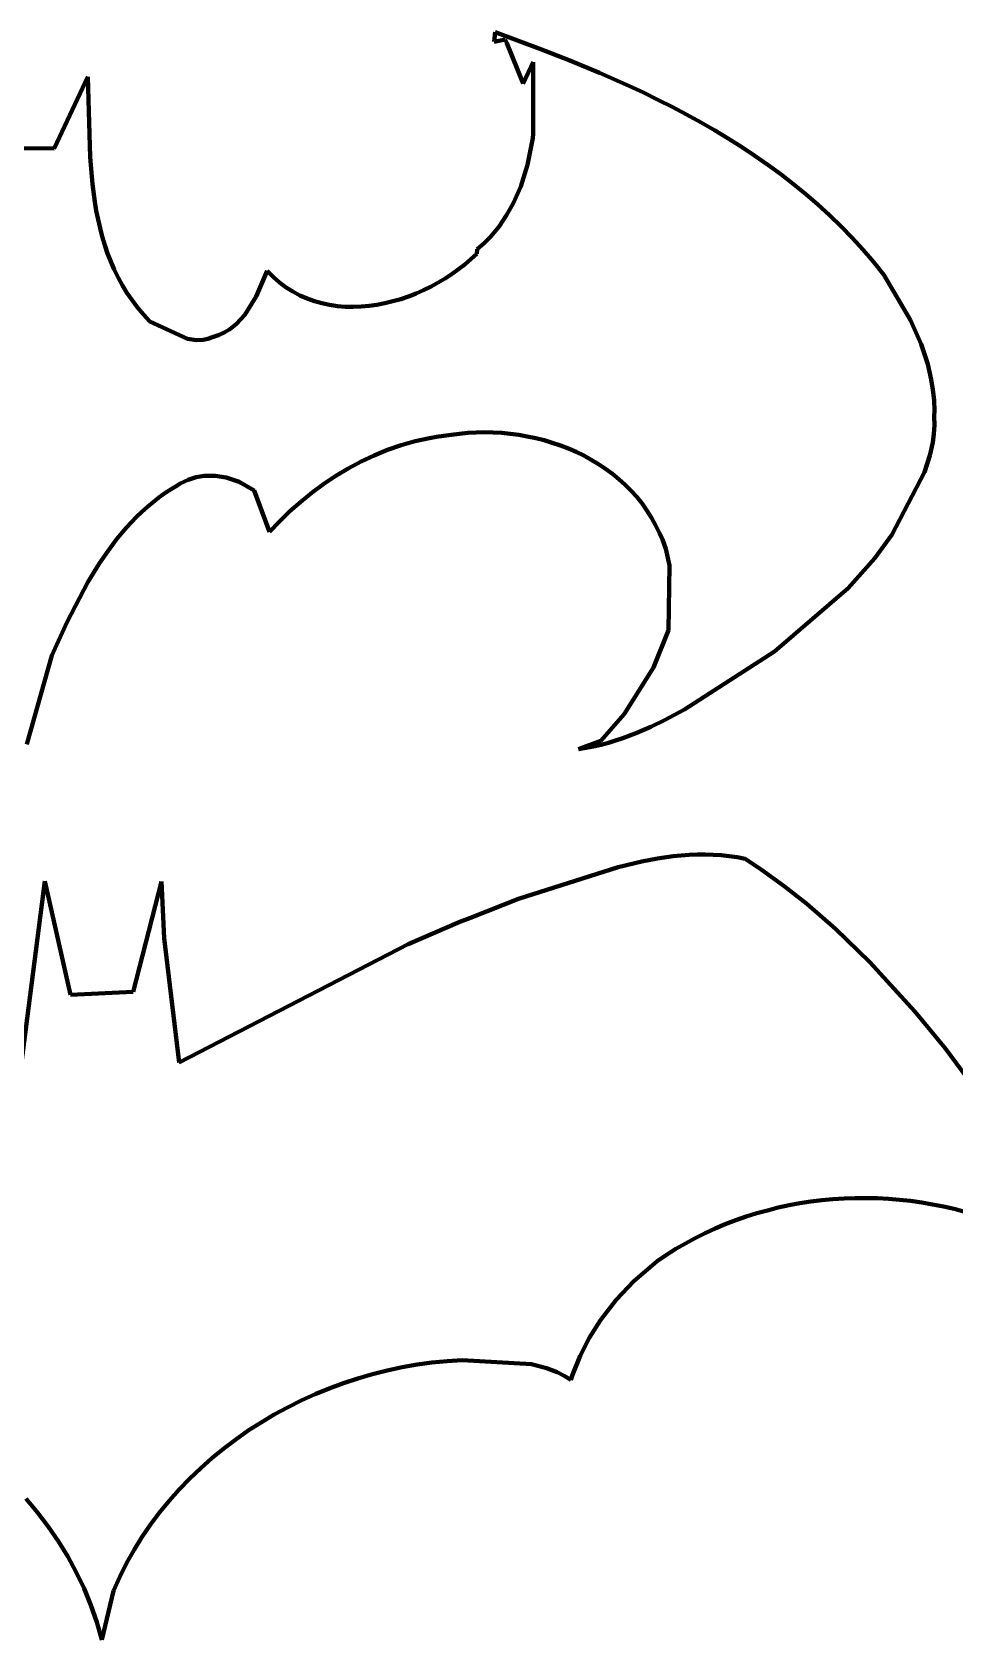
# Model space of a CAD drawing. Header units: millimetres. Extents: x 0 to 8.6, y 0 to 11.1.
# Drawn here: x 4.454 to 5.775, y 1.679 to 3.98 of the extents above; entities that cross this region are included whole.
import ezdxf

# ---------------------------------------------------------------- set-up
doc = ezdxf.new("R2010")
doc.units = ezdxf.units.MM
doc.layers.add('color#010101ff', color=7, linetype='CONTINUOUS', lineweight=100)
doc.layers.add('color#ffffffff', color=7, linetype='CONTINUOUS', lineweight=100)

msp = doc.modelspace()

# ---------------------------------------------------------------- linework, layer by layer
at = {"layer": 'color#010101ff'}
for p, q in [((5.1157, 3.9657), (5.117, 3.9798)), ((5.1316, 3.9693), (5.1157, 3.9657)), ((5.117, 3.9798), (5.1812, 3.9561)), ((5.1338, 3.964), (5.1316, 3.9693)), ((5.1574, 3.9063), (5.1338, 3.964)), ((5.1715, 3.9367), (5.1574, 3.9063)), ((5.1716, 3.8341), (5.1715, 3.9367)), ((5.1812, 3.9561), (5.2239, 3.9393)), ((5.2239, 3.9393), (5.2664, 3.9216)), ((4.486, 3.8133), (4.5341, 3.9159)), ((4.5341, 3.9159), (4.5374, 3.8009)), ((5.2664, 3.9216), (5.3085, 3.903)), ((5.3085, 3.903), (5.3293, 3.8932)), ((5.3293, 3.8932), (5.35, 3.8831)), ((5.35, 3.8831), (5.3705, 3.8727)), ((5.3705, 3.8727), (5.3909, 3.862)), ((5.3909, 3.862), (5.411, 3.8509)), ((5.411, 3.8509), (5.4309, 3.8395)), ((5.1636, 3.7898), (5.1709, 3.8278)), ((5.1709, 3.8278), (5.1716, 3.8341)), ((5.4309, 3.8395), (5.4505, 3.8277)), ((5.4505, 3.8277), (5.4698, 3.8155)), ((4.3889, 3.8138), (4.486, 3.8133)), ((4.5374, 3.8009), (4.5406, 3.7623)), ((5.4698, 3.8155), (5.4889, 3.8029)), ((5.4889, 3.8029), (5.5076, 3.7898)), ((5.1537, 3.7586), (5.1636, 3.7898)), ((5.5076, 3.7898), (5.526, 3.7763)), ((5.526, 3.7763), (5.544, 3.7624)), ((4.5406, 3.7623), (4.544, 3.7368)), ((5.1431, 3.7347), (5.1537, 3.7586)), ((5.544, 3.7624), (5.5617, 3.748)), ((4.544, 3.7368), (4.5462, 3.7242)), ((5.1336, 3.7177), (5.1431, 3.7347)), ((5.5617, 3.748), (5.579, 3.7331)), ((5.579, 3.7331), (5.5959, 3.7177)), ((4.5462, 3.7242), (4.5487, 3.7117)), ((4.5487, 3.7117), (4.5515, 3.6993)), ((5.1227, 3.7017), (5.1336, 3.7177)), ((5.5959, 3.7177), (5.6123, 3.7018)), ((4.5515, 3.6993), (4.5547, 3.6871)), ((4.5547, 3.6871), (4.5583, 3.675)), ((5.1013, 3.6777), (5.1103, 3.6869)), ((5.1103, 3.6869), (5.1227, 3.7017)), ((5.6123, 3.7018), (5.6283, 3.6853)), ((5.6283, 3.6853), (5.6438, 3.6683)), ((4.5583, 3.675), (4.5624, 3.6631)), ((4.5624, 3.6631), (4.5669, 3.6513)), ((5.0825, 3.6547), (5.0907, 3.6623)), ((5.0907, 3.6623), (5.0915, 3.6693)), ((5.0915, 3.6693), (5.1013, 3.6777)), ((5.6438, 3.6683), (5.6588, 3.6508)), ((4.5669, 3.6513), (4.5719, 3.6398)), ((4.5719, 3.6398), (4.5775, 3.6284)), ((4.775, 3.6016), (4.7909, 3.638)), ((4.7909, 3.638), (4.7995, 3.6293)), ((5.0554, 3.6336), (5.0648, 3.6403)), ((5.0648, 3.6403), (5.0739, 3.6473)), ((5.0739, 3.6473), (5.0825, 3.6547)), ((5.6588, 3.6508), (5.6733, 3.6326)), ((4.5775, 3.6284), (4.5835, 3.6173)), ((4.5835, 3.6173), (4.5901, 3.6065)), ((4.7995, 3.6293), (4.8085, 3.6214)), ((4.8085, 3.6214), (4.8179, 3.6144)), ((4.8179, 3.6144), (4.8276, 3.6083)), ((5.0148, 3.6105), (5.0254, 3.6157)), ((5.0254, 3.6157), (5.0357, 3.6213)), ((5.0357, 3.6213), (5.0457, 3.6272)), ((5.0457, 3.6272), (5.0554, 3.6336)), ((5.6733, 3.6326), (5.7115, 3.5677)), ((4.5901, 3.6065), (4.5974, 3.5959)), ((4.5974, 3.5959), (4.6052, 3.5855)), ((4.7586, 3.5752), (4.775, 3.6016)), ((4.8276, 3.6083), (4.8376, 3.6029)), ((4.8376, 3.6029), (4.8479, 3.5984)), ((4.8479, 3.5984), (4.8584, 3.5946)), ((4.8584, 3.5946), (4.8692, 3.5916)), ((4.8692, 3.5916), (4.8802, 3.5893)), ((4.948, 3.5896), (4.9594, 3.5918)), ((4.9594, 3.5918), (4.9707, 3.5945)), ((4.9707, 3.5945), (4.982, 3.5978)), ((4.982, 3.5978), (4.9931, 3.6015)), ((4.9931, 3.6015), (5.004, 3.6058)), ((5.004, 3.6058), (5.0148, 3.6105)), ((4.6052, 3.5855), (4.6137, 3.5755)), ((4.6137, 3.5755), (4.6228, 3.5658)), ((4.7468, 3.5623), (4.7586, 3.5752)), ((4.8802, 3.5893), (4.8913, 3.5877)), ((4.8913, 3.5877), (4.9025, 3.5868)), ((4.9025, 3.5868), (4.9138, 3.5865)), ((4.9138, 3.5865), (4.9252, 3.5869)), ((4.9252, 3.5869), (4.9366, 3.588)), ((4.9366, 3.588), (4.948, 3.5896)), ((5.7115, 3.5677), (5.7268, 3.5332)), ((4.6228, 3.5658), (4.6767, 3.5407)), ((4.7124, 3.543), (4.7211, 3.5459)), ((4.7211, 3.5459), (4.7292, 3.5497)), ((4.7292, 3.5497), (4.7367, 3.5542)), ((4.7367, 3.5542), (4.7468, 3.5623)), ((4.6767, 3.5407), (4.6895, 3.5389)), ((4.6895, 3.5389), (4.6992, 3.5394)), ((4.6992, 3.5394), (4.7058, 3.5408)), ((4.7058, 3.5408), (4.7124, 3.543)), ((5.7268, 3.5332), (5.7363, 3.5047)), ((5.7363, 3.5047), (5.7415, 3.4828)), ((5.7415, 3.4828), (5.7439, 3.468)), ((5.7439, 3.468), (5.7454, 3.453)), ((5.7454, 3.453), (5.7459, 3.4379)), ((5.7459, 3.4379), (5.7458, 3.4302)), ((5.7458, 3.4302), (5.746, 3.4173)), ((5.0779, 3.4061), (5.0659, 3.4049)), ((5.09, 3.4068), (5.0779, 3.4061)), ((5.1022, 3.407), (5.09, 3.4068)), ((5.1144, 3.4067), (5.1022, 3.407)), ((5.1266, 3.406), (5.1144, 3.4067)), ((5.1388, 3.4049), (5.1266, 3.406)), ((5.746, 3.4173), (5.7452, 3.4046)), ((4.9828, 3.3886), (4.9632, 3.3818)), ((5.0027, 3.3943), (4.9828, 3.3886)), ((5.023, 3.3988), (5.0027, 3.3943)), ((5.0333, 3.4006), (5.023, 3.3988)), ((5.0436, 3.4021), (5.0333, 3.4006)), ((5.0541, 3.4033), (5.0436, 3.4021)), ((5.0659, 3.4049), (5.0541, 3.4033)), ((5.151, 3.4032), (5.1388, 3.4049)), ((5.1631, 3.4012), (5.151, 3.4032)), ((5.1752, 3.3986), (5.1631, 3.4012)), ((5.1871, 3.3956), (5.1752, 3.3986)), ((5.1989, 3.3921), (5.1871, 3.3956)), ((5.2105, 3.3882), (5.1989, 3.3921)), ((5.2219, 3.3838), (5.2105, 3.3882)), ((5.2331, 3.3789), (5.2219, 3.3838)), ((5.7436, 3.3922), (5.7395, 3.3738)), ((5.7452, 3.4046), (5.7436, 3.3922)), ((4.9252, 3.3651), (4.9069, 3.3554)), ((4.944, 3.374), (4.9252, 3.3651)), ((4.9632, 3.3818), (4.944, 3.374)), ((5.2441, 3.3736), (5.2331, 3.3789)), ((5.2548, 3.3678), (5.2441, 3.3736)), ((5.2652, 3.3615), (5.2548, 3.3678)), ((5.2753, 3.3548), (5.2652, 3.3615)), ((5.7395, 3.3738), (5.7316, 3.3499)), ((4.6775, 3.3391), (4.6664, 3.3336)), ((4.689, 3.3428), (4.6775, 3.3391)), ((4.7006, 3.3448), (4.689, 3.3428)), ((4.7163, 3.3449), (4.7006, 3.3448)), ((4.7319, 3.3424), (4.7163, 3.3449)), ((4.7509, 3.3359), (4.7319, 3.3424)), ((4.8891, 3.3447), (4.8718, 3.3331)), ((4.9069, 3.3554), (4.8891, 3.3447)), ((5.285, 3.3477), (5.2753, 3.3548)), ((5.2943, 3.34), (5.285, 3.3477)), ((5.3032, 3.332), (5.2943, 3.34)), ((5.7316, 3.3499), (5.6848, 3.26)), ((4.6445, 3.3198), (4.6359, 3.3136)), ((4.6535, 3.3257), (4.6445, 3.3198)), ((4.6628, 3.3313), (4.6535, 3.3257)), ((4.6664, 3.3336), (4.6628, 3.3313)), ((4.772, 3.3237), (4.7509, 3.3359)), ((4.7941, 3.2643), (4.772, 3.3237)), ((4.8551, 3.3208), (4.8389, 3.3077)), ((4.8718, 3.3331), (4.8551, 3.3208)), ((5.3118, 3.3234), (5.3032, 3.332)), ((5.3198, 3.3144), (5.3118, 3.3234)), ((5.3274, 3.305), (5.3198, 3.3144)), ((4.6115, 3.2932), (4.6039, 3.2859)), ((4.6193, 3.3003), (4.6115, 3.2932)), ((4.6275, 3.3071), (4.6193, 3.3003)), ((4.6359, 3.3136), (4.6275, 3.3071)), ((4.8233, 3.2939), (4.8084, 3.2794)), ((4.8389, 3.3077), (4.8233, 3.2939)), ((5.3344, 3.2951), (5.3274, 3.305)), ((5.3409, 3.2847), (5.3344, 3.2951)), ((4.5893, 3.2706), (4.5757, 3.2544)), ((4.5965, 3.2784), (4.5893, 3.2706)), ((4.6039, 3.2859), (4.5965, 3.2784)), ((4.8084, 3.2794), (4.7941, 3.2643)), ((5.3469, 3.2739), (5.3409, 3.2847)), ((5.3522, 3.2627), (5.3469, 3.2739)), ((4.5757, 3.2544), (4.563, 3.2375)), ((5.3566, 3.2537), (5.3522, 3.2627)), ((5.3616, 3.24), (5.3566, 3.2537)), ((5.6848, 3.26), (5.6606, 3.2268)), ((4.563, 3.2375), (4.551, 3.2199)), ((5.3668, 3.2164), (5.3616, 3.24)), ((5.6606, 3.2268), (5.6226, 3.184)), ((4.551, 3.2199), (4.5342, 3.1925)), ((5.3653, 3.1238), (5.3668, 3.2164)), ((4.5342, 3.1925), (4.5045, 3.1355)), ((5.6226, 3.184), (5.5171, 3.093)), ((4.5045, 3.1355), (4.4825, 3.0873)), ((5.344, 3.0704), (5.3653, 3.1238)), ((4.4825, 3.0873), (4.4466, 2.9606)), ((5.5171, 3.093), (5.3884, 3.0104)), ((5.3019, 3.0036), (5.344, 3.0704)), ((5.2684, 2.9653), (5.3019, 3.0036)), ((5.3596, 2.9948), (5.34, 2.9853)), ((5.3884, 3.0104), (5.3596, 2.9948)), ((5.2998, 2.9691), (5.2895, 2.9657)), ((5.3201, 2.9767), (5.2998, 2.9691)), ((5.34, 2.9853), (5.3201, 2.9767)), ((5.2365, 2.9535), (5.2684, 2.9653)), ((5.2473, 2.9553), (5.2365, 2.9535)), ((5.2581, 2.9574), (5.2473, 2.9553)), ((5.2687, 2.9598), (5.2581, 2.9574)), ((5.2792, 2.9626), (5.2687, 2.9598)), ((5.2895, 2.9657), (5.2792, 2.9626)), ((5.1506, 2.7392), (5.2934, 2.7847)), ((5.2934, 2.7847), (5.3271, 2.7928)), ((5.3271, 2.7928), (5.3496, 2.7971)), ((5.3496, 2.7971), (5.3722, 2.8003)), ((5.3722, 2.8003), (5.3836, 2.8014)), ((5.3836, 2.8014), (5.3949, 2.8022)), ((5.3949, 2.8022), (5.4063, 2.8026)), ((5.4063, 2.8026), (5.4177, 2.8027)), ((5.4177, 2.8027), (5.4291, 2.8023)), ((5.4291, 2.8023), (5.4405, 2.8016)), ((5.4405, 2.8016), (5.452, 2.8004)), ((5.452, 2.8004), (5.4634, 2.7987)), ((5.4634, 2.7987), (5.4748, 2.7965)), ((5.4748, 2.7965), (5.4977, 2.7814)), ((4.4387, 2.5009), (4.4724, 2.7647)), ((4.4724, 2.7647), (4.5094, 2.602)), ((4.5988, 2.6059), (4.6397, 2.7639)), ((4.6397, 2.7639), (4.6433, 2.6831)), ((5.4977, 2.7814), (5.531, 2.7574)), ((5.0818, 2.7119), (5.1506, 2.7392)), ((5.531, 2.7574), (5.5632, 2.7321)), ((5.5632, 2.7321), (5.6044, 2.6962)), ((4.9928, 2.6745), (5.0668, 2.7061)), ((5.0668, 2.7061), (5.0818, 2.7119)), ((5.6044, 2.6962), (5.6534, 2.6487)), ((4.6433, 2.6831), (4.6649, 2.5047)), ((4.6649, 2.5047), (4.9928, 2.6745)), ((5.6534, 2.6487), (5.7179, 2.578)), ((4.5094, 2.602), (4.5988, 2.6059)), ((5.7179, 2.578), (5.7615, 2.5253)), ((5.7615, 2.5253), (5.8181, 2.4486)), ((5.5534, 2.3034), (5.5378, 2.3005)), ((5.5691, 2.3058), (5.5534, 2.3034)), ((5.5849, 2.3078), (5.5691, 2.3058)), ((5.6007, 2.3092), (5.5849, 2.3078)), ((5.6166, 2.3103), (5.6007, 2.3092)), ((5.6325, 2.3108), (5.6166, 2.3103)), ((5.6484, 2.3109), (5.6325, 2.3108)), ((5.6643, 2.3106), (5.6484, 2.3109)), ((5.6802, 2.3098), (5.6643, 2.3106)), ((5.6961, 2.3085), (5.6802, 2.3098)), ((5.7119, 2.3068), (5.6961, 2.3085)), ((5.7277, 2.3046), (5.7119, 2.3068)), ((5.7433, 2.3019), (5.7277, 2.3046)), ((5.7589, 2.2988), (5.7433, 2.3019)), ((5.4615, 2.2791), (5.4466, 2.2734)), ((5.4764, 2.2843), (5.4615, 2.2791)), ((5.4916, 2.2891), (5.4764, 2.2843)), ((5.5069, 2.2933), (5.4916, 2.2891)), ((5.5223, 2.2972), (5.5069, 2.2933)), ((5.5378, 2.3005), (5.5223, 2.2972)), ((5.7744, 2.2953), (5.7589, 2.2988)), ((5.7897, 2.2912), (5.7744, 2.2953)), ((5.4176, 2.2607), (5.4034, 2.2536)), ((5.432, 2.2673), (5.4176, 2.2607)), ((5.4466, 2.2734), (5.432, 2.2673)), ((5.3757, 2.238), (5.3622, 2.2295)), ((5.3894, 2.246), (5.3757, 2.238)), ((5.4034, 2.2536), (5.3894, 2.246)), ((5.349, 2.2205), (5.3156, 2.1919)), ((5.3622, 2.2295), (5.349, 2.2205)), ((5.3156, 2.1919), (5.2903, 2.1652)), ((5.2903, 2.1652), (5.2679, 2.1361)), ((5.2679, 2.1361), (5.2522, 2.1112)), ((5.2522, 2.1112), (5.2389, 2.0851)), ((5.0053, 2.0725), (4.9839, 2.0687)), ((5.0267, 2.0754), (5.0053, 2.0725)), ((5.0483, 2.0776), (5.0267, 2.0754)), ((5.0698, 2.0789), (5.0483, 2.0776)), ((5.1694, 2.0729), (5.0698, 2.0789)), ((5.1908, 2.0674), (5.1694, 2.0729)), ((5.2389, 2.0851), (5.228, 2.0578)), ((4.9207, 2.0528), (4.9, 2.046)), ((4.9416, 2.0589), (4.9207, 2.0528)), ((4.9627, 2.0642), (4.9416, 2.0589)), ((4.9839, 2.0687), (4.9627, 2.0642)), ((5.2061, 2.0616), (5.1908, 2.0674)), ((5.2161, 2.0566), (5.2061, 2.0616)), ((5.2257, 2.0508), (5.2161, 2.0566)), ((5.228, 2.0578), (5.2257, 2.0508)), ((4.8594, 2.0301), (4.8395, 2.0211)), ((4.8795, 2.0384), (4.8594, 2.0301)), ((4.9, 2.046), (4.8795, 2.0384)), ((4.82, 2.0113), (4.8009, 2.0009)), ((4.8395, 2.0211), (4.82, 2.0113)), ((4.7821, 1.9898), (4.7638, 1.978)), ((4.8009, 2.0009), (4.7821, 1.9898)), ((4.746, 1.9655), (4.7286, 1.9524)), ((4.7638, 1.978), (4.746, 1.9655)), ((4.7118, 1.9387), (4.6956, 1.9243)), ((4.7286, 1.9524), (4.7118, 1.9387)), ((4.6956, 1.9243), (4.6799, 1.9093)), ((4.6649, 1.8938), (4.6505, 1.8776)), ((4.6799, 1.9093), (4.6649, 1.8938)), ((4.4621, 1.8609), (4.4456, 1.8805)), ((4.6505, 1.8776), (4.6368, 1.8608)), ((4.4775, 1.8406), (4.4621, 1.8609)), ((4.6239, 1.8435), (4.6116, 1.8257)), ((4.6368, 1.8608), (4.6239, 1.8435)), ((4.492, 1.8195), (4.4775, 1.8406)), ((4.5054, 1.7977), (4.492, 1.8195)), ((4.6116, 1.8257), (4.6002, 1.8072)), ((4.5176, 1.7752), (4.5054, 1.7977)), ((4.6002, 1.8072), (4.5895, 1.7883)), ((4.5287, 1.752), (4.5176, 1.7752)), ((4.5895, 1.7883), (4.5798, 1.7688)), ((4.5385, 1.7281), (4.5287, 1.752)), ((4.5798, 1.7688), (4.5708, 1.7488)), ((4.5471, 1.7036), (4.5385, 1.7281)), ((4.5708, 1.7488), (4.5543, 1.6785)), ((4.5543, 1.6785), (4.5471, 1.7036))]:
    msp.add_line(p, q, dxfattribs=at)
at = {"layer": 'color#ffffffff'}
for p, q in [((5.117, 3.9798), (5.1157, 3.9657)), ((5.1157, 3.9657), (5.1316, 3.9693)), ((5.1812, 3.9561), (5.117, 3.9798)), ((5.1316, 3.9693), (5.1338, 3.964)), ((5.1338, 3.964), (5.1574, 3.9063)), ((5.1574, 3.9063), (5.1715, 3.9367)), ((5.1715, 3.9367), (5.1716, 3.8341)), ((5.2239, 3.9393), (5.1812, 3.9561)), ((5.2664, 3.9216), (5.2239, 3.9393)), ((4.5341, 3.9159), (4.486, 3.8133)), ((4.5374, 3.8009), (4.5341, 3.9159)), ((5.3085, 3.903), (5.2664, 3.9216)), ((5.3293, 3.8932), (5.3085, 3.903)), ((5.35, 3.8831), (5.3293, 3.8932)), ((5.3705, 3.8727), (5.35, 3.8831)), ((5.3909, 3.862), (5.3705, 3.8727)), ((5.411, 3.8509), (5.3909, 3.862)), ((5.4309, 3.8395), (5.411, 3.8509)), ((5.1709, 3.8278), (5.1636, 3.7898)), ((5.1716, 3.8341), (5.1709, 3.8278)), ((5.4505, 3.8277), (5.4309, 3.8395)), ((5.4698, 3.8155), (5.4505, 3.8277)), ((4.486, 3.8133), (4.3889, 3.8138)), ((4.5406, 3.7623), (4.5374, 3.8009)), ((5.4889, 3.8029), (5.4698, 3.8155)), ((5.5076, 3.7898), (5.4889, 3.8029)), ((5.1636, 3.7898), (5.1537, 3.7586)), ((5.526, 3.7763), (5.5076, 3.7898)), ((5.544, 3.7624), (5.526, 3.7763)), ((4.544, 3.7368), (4.5406, 3.7623)), ((5.1537, 3.7586), (5.1431, 3.7347)), ((5.5617, 3.748), (5.544, 3.7624)), ((4.5462, 3.7242), (4.544, 3.7368)), ((5.1431, 3.7347), (5.1336, 3.7177)), ((5.579, 3.7331), (5.5617, 3.748)), ((5.5959, 3.7177), (5.579, 3.7331)), ((4.5487, 3.7117), (4.5462, 3.7242)), ((4.5515, 3.6993), (4.5487, 3.7117)), ((5.1336, 3.7177), (5.1227, 3.7017)), ((5.6123, 3.7018), (5.5959, 3.7177)), ((4.5547, 3.6871), (4.5515, 3.6993)), ((4.5583, 3.675), (4.5547, 3.6871)), ((5.1103, 3.6869), (5.1013, 3.6777)), ((5.1227, 3.7017), (5.1103, 3.6869)), ((5.6283, 3.6853), (5.6123, 3.7018)), ((5.6438, 3.6683), (5.6283, 3.6853)), ((4.5624, 3.6631), (4.5583, 3.675)), ((4.5669, 3.6513), (4.5624, 3.6631)), ((5.0907, 3.6623), (5.0825, 3.6547)), ((5.0915, 3.6693), (5.0907, 3.6623)), ((5.1013, 3.6777), (5.0915, 3.6693)), ((5.6588, 3.6508), (5.6438, 3.6683)), ((4.5719, 3.6398), (4.5669, 3.6513)), ((4.5775, 3.6284), (4.5719, 3.6398)), ((4.7909, 3.638), (4.775, 3.6016)), ((4.7995, 3.6293), (4.7909, 3.638)), ((5.0648, 3.6403), (5.0554, 3.6336)), ((5.0739, 3.6473), (5.0648, 3.6403)), ((5.0825, 3.6547), (5.0739, 3.6473)), ((5.6733, 3.6326), (5.6588, 3.6508)), ((4.5835, 3.6173), (4.5775, 3.6284)), ((4.5901, 3.6065), (4.5835, 3.6173)), ((4.8085, 3.6214), (4.7995, 3.6293)), ((4.8179, 3.6144), (4.8085, 3.6214)), ((4.8276, 3.6083), (4.8179, 3.6144)), ((5.0254, 3.6157), (5.0148, 3.6105)), ((5.0357, 3.6213), (5.0254, 3.6157)), ((5.0457, 3.6272), (5.0357, 3.6213)), ((5.0554, 3.6336), (5.0457, 3.6272)), ((5.7115, 3.5677), (5.6733, 3.6326)), ((4.5974, 3.5959), (4.5901, 3.6065)), ((4.6052, 3.5855), (4.5974, 3.5959)), ((4.775, 3.6016), (4.7586, 3.5752)), ((4.8376, 3.6029), (4.8276, 3.6083)), ((4.8479, 3.5984), (4.8376, 3.6029)), ((4.8584, 3.5946), (4.8479, 3.5984)), ((4.8692, 3.5916), (4.8584, 3.5946)), ((4.8802, 3.5893), (4.8692, 3.5916)), ((4.9594, 3.5918), (4.948, 3.5896)), ((4.9707, 3.5945), (4.9594, 3.5918)), ((4.982, 3.5978), (4.9707, 3.5945)), ((4.9931, 3.6015), (4.982, 3.5978)), ((5.004, 3.6058), (4.9931, 3.6015)), ((5.0148, 3.6105), (5.004, 3.6058)), ((4.6137, 3.5755), (4.6052, 3.5855)), ((4.6228, 3.5658), (4.6137, 3.5755)), ((4.7586, 3.5752), (4.7468, 3.5623)), ((4.8913, 3.5877), (4.8802, 3.5893)), ((4.9025, 3.5868), (4.8913, 3.5877)), ((4.9138, 3.5865), (4.9025, 3.5868)), ((4.9252, 3.5869), (4.9138, 3.5865)), ((4.9366, 3.588), (4.9252, 3.5869)), ((4.948, 3.5896), (4.9366, 3.588)), ((5.7268, 3.5332), (5.7115, 3.5677)), ((4.6767, 3.5407), (4.6228, 3.5658)), ((4.7211, 3.5459), (4.7124, 3.543)), ((4.7292, 3.5497), (4.7211, 3.5459)), ((4.7367, 3.5542), (4.7292, 3.5497)), ((4.7468, 3.5623), (4.7367, 3.5542)), ((4.6895, 3.5389), (4.6767, 3.5407)), ((4.6992, 3.5394), (4.6895, 3.5389)), ((4.7058, 3.5408), (4.6992, 3.5394)), ((4.7124, 3.543), (4.7058, 3.5408)), ((5.7363, 3.5047), (5.7268, 3.5332)), ((5.7415, 3.4828), (5.7363, 3.5047)), ((5.7439, 3.468), (5.7415, 3.4828)), ((5.7454, 3.453), (5.7439, 3.468)), ((5.7459, 3.4379), (5.7454, 3.453)), ((5.7458, 3.4302), (5.7459, 3.4379)), ((5.746, 3.4173), (5.7458, 3.4302)), ((5.0659, 3.4049), (5.0779, 3.4061)), ((5.0779, 3.4061), (5.09, 3.4068)), ((5.09, 3.4068), (5.1022, 3.407)), ((5.1022, 3.407), (5.1144, 3.4067)), ((5.1144, 3.4067), (5.1266, 3.406)), ((5.1266, 3.406), (5.1388, 3.4049)), ((5.7452, 3.4046), (5.746, 3.4173)), ((4.9632, 3.3818), (4.9828, 3.3886)), ((4.9828, 3.3886), (5.0027, 3.3943)), ((5.0027, 3.3943), (5.023, 3.3988)), ((5.023, 3.3988), (5.0333, 3.4006)), ((5.0333, 3.4006), (5.0436, 3.4021)), ((5.0436, 3.4021), (5.0541, 3.4033)), ((5.0541, 3.4033), (5.0659, 3.4049)), ((5.1388, 3.4049), (5.151, 3.4032)), ((5.151, 3.4032), (5.1631, 3.4012)), ((5.1631, 3.4012), (5.1752, 3.3986)), ((5.1752, 3.3986), (5.1871, 3.3956)), ((5.1871, 3.3956), (5.1989, 3.3921)), ((5.1989, 3.3921), (5.2105, 3.3882)), ((5.2105, 3.3882), (5.2219, 3.3838)), ((5.2219, 3.3838), (5.2331, 3.3789)), ((5.7395, 3.3738), (5.7436, 3.3922)), ((5.7436, 3.3922), (5.7452, 3.4046)), ((4.9069, 3.3554), (4.9252, 3.3651)), ((4.9252, 3.3651), (4.944, 3.374)), ((4.944, 3.374), (4.9632, 3.3818)), ((5.2331, 3.3789), (5.2441, 3.3736)), ((5.2441, 3.3736), (5.2548, 3.3678)), ((5.2548, 3.3678), (5.2652, 3.3615)), ((5.2652, 3.3615), (5.2753, 3.3548)), ((5.7316, 3.3499), (5.7395, 3.3738)), ((4.6664, 3.3336), (4.6775, 3.3391)), ((4.6775, 3.3391), (4.689, 3.3428)), ((4.689, 3.3428), (4.7006, 3.3448)), ((4.7006, 3.3448), (4.7163, 3.3449)), ((4.7163, 3.3449), (4.7319, 3.3424)), ((4.7319, 3.3424), (4.7509, 3.3359)), ((4.8718, 3.3331), (4.8891, 3.3447)), ((4.8891, 3.3447), (4.9069, 3.3554)), ((5.2753, 3.3548), (5.285, 3.3477)), ((5.285, 3.3477), (5.2943, 3.34)), ((5.2943, 3.34), (5.3032, 3.332)), ((5.6848, 3.26), (5.7316, 3.3499)), ((4.6359, 3.3136), (4.6445, 3.3198)), ((4.6445, 3.3198), (4.6535, 3.3257)), ((4.6535, 3.3257), (4.6628, 3.3313)), ((4.6628, 3.3313), (4.6664, 3.3336)), ((4.7509, 3.3359), (4.772, 3.3237)), ((4.772, 3.3237), (4.7941, 3.2643)), ((4.8389, 3.3077), (4.8551, 3.3208)), ((4.8551, 3.3208), (4.8718, 3.3331)), ((5.3032, 3.332), (5.3118, 3.3234)), ((5.3118, 3.3234), (5.3198, 3.3144)), ((5.3198, 3.3144), (5.3274, 3.305)), ((4.6039, 3.2859), (4.6115, 3.2932)), ((4.6115, 3.2932), (4.6193, 3.3003)), ((4.6193, 3.3003), (4.6275, 3.3071)), ((4.6275, 3.3071), (4.6359, 3.3136)), ((4.8084, 3.2794), (4.8233, 3.2939)), ((4.8233, 3.2939), (4.8389, 3.3077)), ((5.3274, 3.305), (5.3344, 3.2951)), ((5.3344, 3.2951), (5.3409, 3.2847)), ((4.5757, 3.2544), (4.5893, 3.2706)), ((4.5893, 3.2706), (4.5965, 3.2784)), ((4.5965, 3.2784), (4.6039, 3.2859)), ((4.7941, 3.2643), (4.8084, 3.2794)), ((5.3409, 3.2847), (5.3469, 3.2739)), ((5.3469, 3.2739), (5.3522, 3.2627)), ((4.563, 3.2375), (4.5757, 3.2544)), ((5.3522, 3.2627), (5.3566, 3.2537)), ((5.3566, 3.2537), (5.3616, 3.24)), ((5.6606, 3.2268), (5.6848, 3.26)), ((4.551, 3.2199), (4.563, 3.2375)), ((5.3616, 3.24), (5.3668, 3.2164)), ((5.6226, 3.184), (5.6606, 3.2268)), ((4.5342, 3.1925), (4.551, 3.2199)), ((5.3668, 3.2164), (5.3653, 3.1238)), ((4.5045, 3.1355), (4.5342, 3.1925)), ((5.5171, 3.093), (5.6226, 3.184)), ((4.4825, 3.0873), (4.5045, 3.1355)), ((5.3653, 3.1238), (5.344, 3.0704)), ((4.4466, 2.9606), (4.4825, 3.0873)), ((5.3884, 3.0104), (5.5171, 3.093)), ((5.344, 3.0704), (5.3019, 3.0036)), ((5.3019, 3.0036), (5.2684, 2.9653)), ((5.34, 2.9853), (5.3596, 2.9948)), ((5.3596, 2.9948), (5.3884, 3.0104)), ((5.2895, 2.9657), (5.2998, 2.9691)), ((5.2998, 2.9691), (5.3201, 2.9767)), ((5.3201, 2.9767), (5.34, 2.9853)), ((5.2684, 2.9653), (5.2365, 2.9535)), ((5.2365, 2.9535), (5.2473, 2.9553)), ((5.2473, 2.9553), (5.2581, 2.9574)), ((5.2581, 2.9574), (5.2687, 2.9598)), ((5.2687, 2.9598), (5.2792, 2.9626)), ((5.2792, 2.9626), (5.2895, 2.9657)), ((5.2934, 2.7847), (5.1506, 2.7392)), ((5.3271, 2.7928), (5.2934, 2.7847)), ((5.3496, 2.7971), (5.3271, 2.7928)), ((5.3722, 2.8003), (5.3496, 2.7971)), ((5.3836, 2.8014), (5.3722, 2.8003)), ((5.3949, 2.8022), (5.3836, 2.8014)), ((5.4063, 2.8026), (5.3949, 2.8022)), ((5.4177, 2.8027), (5.4063, 2.8026)), ((5.4291, 2.8023), (5.4177, 2.8027)), ((5.4405, 2.8016), (5.4291, 2.8023)), ((5.452, 2.8004), (5.4405, 2.8016)), ((5.4634, 2.7987), (5.452, 2.8004)), ((5.4748, 2.7965), (5.4634, 2.7987)), ((5.4977, 2.7814), (5.4748, 2.7965)), ((4.4724, 2.7647), (4.4387, 2.5009)), ((4.5094, 2.602), (4.4724, 2.7647)), ((4.6397, 2.7639), (4.5988, 2.6059)), ((4.6433, 2.6831), (4.6397, 2.7639)), ((5.531, 2.7574), (5.4977, 2.7814)), ((5.1506, 2.7392), (5.0818, 2.7119)), ((5.5632, 2.7321), (5.531, 2.7574)), ((5.6044, 2.6962), (5.5632, 2.7321)), ((5.0668, 2.7061), (4.9928, 2.6745)), ((5.0818, 2.7119), (5.0668, 2.7061)), ((5.6534, 2.6487), (5.6044, 2.6962)), ((4.6649, 2.5047), (4.6433, 2.6831)), ((4.9928, 2.6745), (4.6649, 2.5047)), ((5.7179, 2.578), (5.6534, 2.6487)), ((4.5988, 2.6059), (4.5094, 2.602)), ((5.7615, 2.5253), (5.7179, 2.578)), ((5.8181, 2.4486), (5.7615, 2.5253)), ((5.5378, 2.3005), (5.5534, 2.3034)), ((5.5534, 2.3034), (5.5691, 2.3058)), ((5.5691, 2.3058), (5.5849, 2.3078)), ((5.5849, 2.3078), (5.6007, 2.3092)), ((5.6007, 2.3092), (5.6166, 2.3103)), ((5.6166, 2.3103), (5.6325, 2.3108)), ((5.6325, 2.3108), (5.6484, 2.3109)), ((5.6484, 2.3109), (5.6643, 2.3106)), ((5.6643, 2.3106), (5.6802, 2.3098)), ((5.6802, 2.3098), (5.6961, 2.3085)), ((5.6961, 2.3085), (5.7119, 2.3068)), ((5.7119, 2.3068), (5.7277, 2.3046)), ((5.7277, 2.3046), (5.7433, 2.3019)), ((5.7433, 2.3019), (5.7589, 2.2988)), ((5.4466, 2.2734), (5.4615, 2.2791)), ((5.4615, 2.2791), (5.4764, 2.2843)), ((5.4764, 2.2843), (5.4916, 2.2891)), ((5.4916, 2.2891), (5.5069, 2.2933)), ((5.5069, 2.2933), (5.5223, 2.2972)), ((5.5223, 2.2972), (5.5378, 2.3005)), ((5.7589, 2.2988), (5.7744, 2.2953)), ((5.7744, 2.2953), (5.7897, 2.2912)), ((5.4034, 2.2536), (5.4176, 2.2607)), ((5.4176, 2.2607), (5.432, 2.2673)), ((5.432, 2.2673), (5.4466, 2.2734)), ((5.3622, 2.2295), (5.3757, 2.238)), ((5.3757, 2.238), (5.3894, 2.246)), ((5.3894, 2.246), (5.4034, 2.2536)), ((5.3156, 2.1919), (5.349, 2.2205)), ((5.349, 2.2205), (5.3622, 2.2295)), ((5.2903, 2.1652), (5.3156, 2.1919)), ((5.2679, 2.1361), (5.2903, 2.1652)), ((5.2522, 2.1112), (5.2679, 2.1361)), ((5.2389, 2.0851), (5.2522, 2.1112)), ((4.9839, 2.0687), (5.0053, 2.0725)), ((5.0053, 2.0725), (5.0267, 2.0754)), ((5.0267, 2.0754), (5.0483, 2.0776)), ((5.0483, 2.0776), (5.0698, 2.0789)), ((5.0698, 2.0789), (5.1694, 2.0729)), ((5.1694, 2.0729), (5.1908, 2.0674)), ((5.228, 2.0578), (5.2389, 2.0851)), ((4.9, 2.046), (4.9207, 2.0528)), ((4.9207, 2.0528), (4.9416, 2.0589)), ((4.9416, 2.0589), (4.9627, 2.0642)), ((4.9627, 2.0642), (4.9839, 2.0687)), ((5.1908, 2.0674), (5.2061, 2.0616)), ((5.2061, 2.0616), (5.2161, 2.0566)), ((5.2161, 2.0566), (5.2257, 2.0508)), ((5.2257, 2.0508), (5.228, 2.0578)), ((4.8395, 2.0211), (4.8594, 2.0301)), ((4.8594, 2.0301), (4.8795, 2.0384)), ((4.8795, 2.0384), (4.9, 2.046)), ((4.8009, 2.0009), (4.82, 2.0113)), ((4.82, 2.0113), (4.8395, 2.0211)), ((4.7638, 1.978), (4.7821, 1.9898)), ((4.7821, 1.9898), (4.8009, 2.0009)), ((4.7286, 1.9524), (4.746, 1.9655)), ((4.746, 1.9655), (4.7638, 1.978)), ((4.6956, 1.9243), (4.7118, 1.9387)), ((4.7118, 1.9387), (4.7286, 1.9524)), ((4.6799, 1.9093), (4.6956, 1.9243)), ((4.6505, 1.8776), (4.6649, 1.8938)), ((4.6649, 1.8938), (4.6799, 1.9093)), ((4.4456, 1.8805), (4.4621, 1.8609)), ((4.6368, 1.8608), (4.6505, 1.8776)), ((4.4621, 1.8609), (4.4775, 1.8406)), ((4.6116, 1.8257), (4.6239, 1.8435)), ((4.6239, 1.8435), (4.6368, 1.8608)), ((4.4775, 1.8406), (4.492, 1.8195)), ((4.492, 1.8195), (4.5054, 1.7977)), ((4.6002, 1.8072), (4.6116, 1.8257)), ((4.5054, 1.7977), (4.5176, 1.7752)), ((4.5895, 1.7883), (4.6002, 1.8072)), ((4.5176, 1.7752), (4.5287, 1.752)), ((4.5798, 1.7688), (4.5895, 1.7883)), ((4.5287, 1.752), (4.5385, 1.7281)), ((4.5708, 1.7488), (4.5798, 1.7688)), ((4.5385, 1.7281), (4.5471, 1.7036)), ((4.5543, 1.6785), (4.5708, 1.7488)), ((4.5471, 1.7036), (4.5543, 1.6785))]:
    msp.add_line(p, q, dxfattribs=at)

doc.saveas('drawing.dxf')
